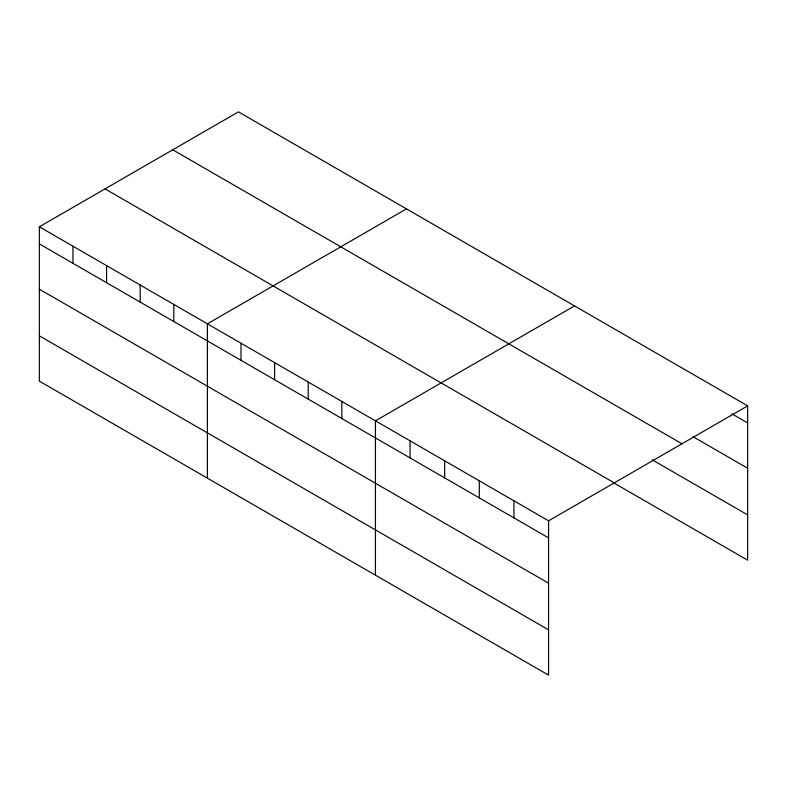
<?xml version="1.0" encoding="UTF-8"?>
<svg xmlns="http://www.w3.org/2000/svg" width="787" height="787" viewBox="0 0 787 787"><rect width="100%" height="100%" fill="white"/><g stroke="black" fill="none" stroke-linecap="round" stroke-linejoin="round"><path stroke-width="1.18" d="M39.35 226.804L548.569 520.807L548.569 675.128L39.35 381.134L39.35 226.804L238.431 111.872L747.65 405.866L747.65 560.196L613.339 482.647M406.476 208.889L207.394 323.831L207.394 478.152M574.52 305.907L375.438 420.848L375.438 575.169M548.569 520.807L747.65 405.866M731.91 413.864L747.65 422.953M693.091 436.736L747.65 468.235M172.737 149.796L681.955 443.789M652.167 459.775L747.65 514.905M105.045 188.88L614.263 482.874M39.35 243.891L548.569 537.885M39.35 289.183L548.569 583.177M39.35 335.842L548.569 629.836M513.941 500.807L513.941 517.895M479.313 480.818L479.313 497.905M444.685 460.828L444.685 477.916M410.057 440.838L410.057 457.926M341.824 401.439L341.824 418.527M308.219 382.039L308.219 399.127M274.614 362.63L274.614 379.718M240.999 343.23L240.999 360.318M173.779 304.421L173.779 321.509M140.175 285.022L140.175 302.1M106.57 265.613L106.57 282.7M72.955 246.213L72.955 263.301"/></g></svg>
